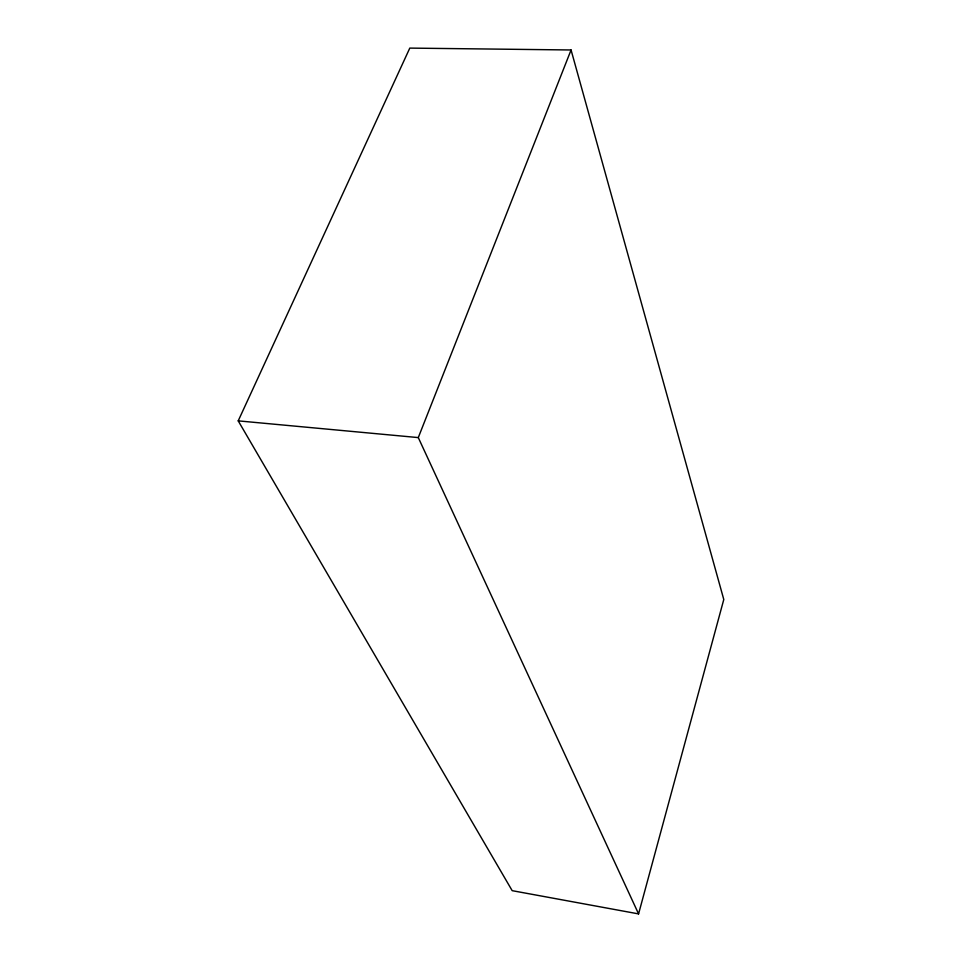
<?xml version="1.0" encoding="UTF-8"?>
<svg xmlns="http://www.w3.org/2000/svg" width="962" height="962" viewBox="0 0 962 962"><rect width="100%" height="100%" fill="white"/><g stroke="black" fill="none" stroke-linecap="round" stroke-linejoin="round"><path stroke-width="1.44" d="M638.576 913.9L723.785 599.506L571.067 49.976L409.8 48.1L238.215 420.863L512.181 890.668L638.576 913.9L418.29 437.59L571.067 49.976M238.215 420.863L418.29 437.59"/></g></svg>
